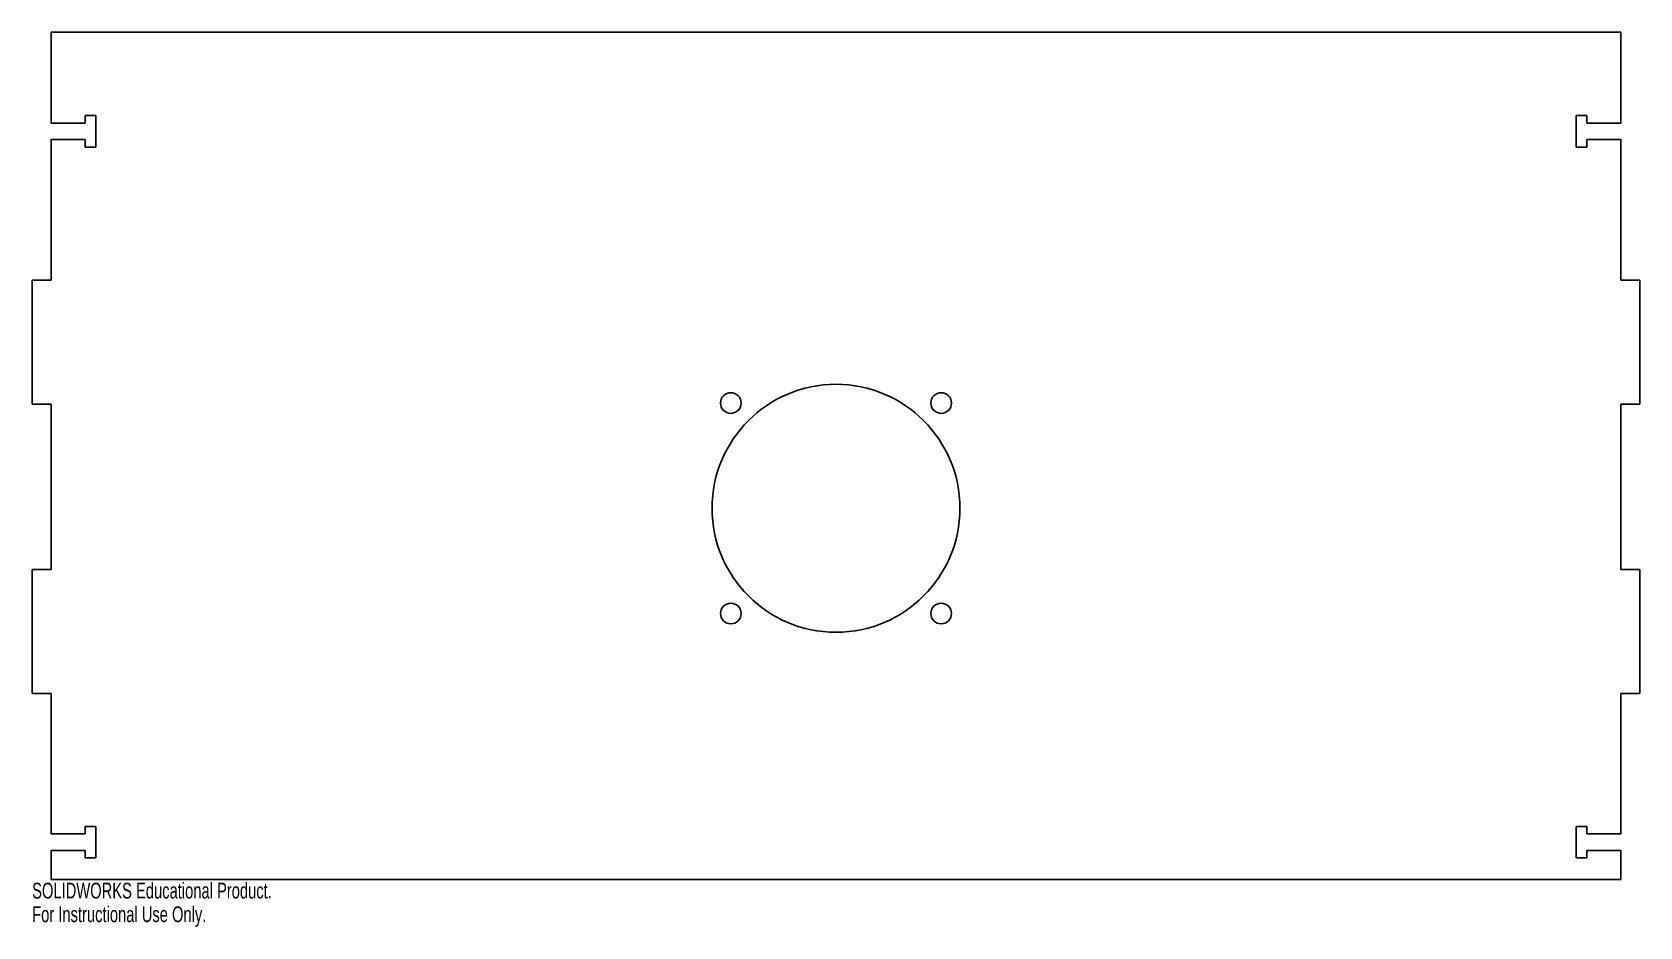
# Model space of a CAD drawing. Header units: inches. Extents: x -9.7 to 9.7, y -5.3 to 5.5.
import ezdxf

# ---------------------------------------------------------------- set-up
doc = ezdxf.new("R2010")
doc.units = ezdxf.units.IN
doc.header["$MEASUREMENT"] = 0
doc.styles.add('SLDTEXTSTYLE0', font='TXT', dxfattribs={"width": 0.7})

msp = doc.modelspace()

# ---------------------------------------------------------------- linework, layer by layer
at = {"color": 7, "linetype": 'Continuous', "lineweight": 25}
for p, q in [((-9.5, 5.5), (-9.5, 4.4)), ((9.5, 5.5), (-9.5, 5.5)), ((9.5, 4.4), (9.5, 5.5)), ((-9.09, 4.49), (-8.96, 4.49)), ((-9.09, 4.4), (-9.09, 4.49)), ((-8.96, 4.49), (-8.96, 4.11)), ((8.96, 4.49), (9.09, 4.49)), ((8.96, 4.11), (8.96, 4.49)), ((9.09, 4.49), (9.09, 4.4)), ((-9.5, 4.4), (-9.09, 4.4)), ((9.09, 4.4), (9.5, 4.4)), ((-9.5, 4.2), (-9.5, 2.5)), ((-9.09, 4.2), (-9.5, 4.2)), ((-9.09, 4.11), (-9.09, 4.2)), ((-8.96, 4.11), (-9.09, 4.11)), ((9.09, 4.11), (8.96, 4.11)), ((9.09, 4.2), (9.09, 4.11)), ((9.5, 4.2), (9.09, 4.2)), ((9.5, 2.5), (9.5, 4.2)), ((-9.73, 2.5), (-9.73, 1)), ((-9.5, 2.5), (-9.73, 2.5)), ((9.73, 2.5), (9.5, 2.5)), ((9.73, 1), (9.73, 2.5)), ((-9.73, 1), (-9.5, 1)), ((-9.5, 1), (-9.5, -1)), ((9.5, 1), (9.73, 1)), ((9.5, -1), (9.5, 1)), ((-9.73, -1), (-9.73, -2.5)), ((-9.5, -1), (-9.73, -1)), ((9.73, -1), (9.5, -1)), ((9.73, -2.5), (9.73, -1)), ((-9.73, -2.5), (-9.5, -2.5)), ((-9.5, -2.5), (-9.5, -4.2)), ((9.5, -2.5), (9.73, -2.5)), ((9.5, -4.2), (9.5, -2.5)), ((-9.5, -4.2), (-9.09, -4.2)), ((-9.09, -4.11), (-8.96, -4.11)), ((-9.09, -4.2), (-9.09, -4.11)), ((-8.96, -4.11), (-8.96, -4.49)), ((8.96, -4.11), (9.09, -4.11)), ((8.96, -4.49), (8.96, -4.11)), ((9.09, -4.11), (9.09, -4.2)), ((9.09, -4.2), (9.5, -4.2)), ((-9.5, -4.4), (-9.5, -4.75)), ((-9.09, -4.4), (-9.5, -4.4)), ((-9.09, -4.49), (-9.09, -4.4)), ((9.09, -4.4), (9.09, -4.49)), ((9.5, -4.4), (9.09, -4.4)), ((9.5, -4.75), (9.5, -4.4)), ((-8.96, -4.49), (-9.09, -4.49)), ((9.09, -4.49), (8.96, -4.49)), ((-9.5, -4.75), (9.5, -4.75))]:
    msp.add_line(p, q, dxfattribs=at)
for centre, radius in [((0, -0.26), 1.5), ((-1.273, 1.013), 0.125), ((1.273, 1.013), 0.125), ((-1.273, -1.533), 0.125), ((1.273, -1.533), 0.125)]:
    msp.add_circle(centre, radius, dxfattribs=at)

# ---------------------------------------------------------------- texts
at = {"color": 7, "linetype": 'Continuous', "char_height": 0.1903, "attachment_point": 1, "style": 'SLDTEXTSTYLE0'}
for s, insert in [('SOLIDWORKS Educational Product.', (-9.73, -4.79)), ('For Instructional Use Only.', (-9.73, -5.076))]:
    msp.add_mtext(s, dxfattribs=dict(at, insert=insert))

doc.saveas('drawing.dxf')
